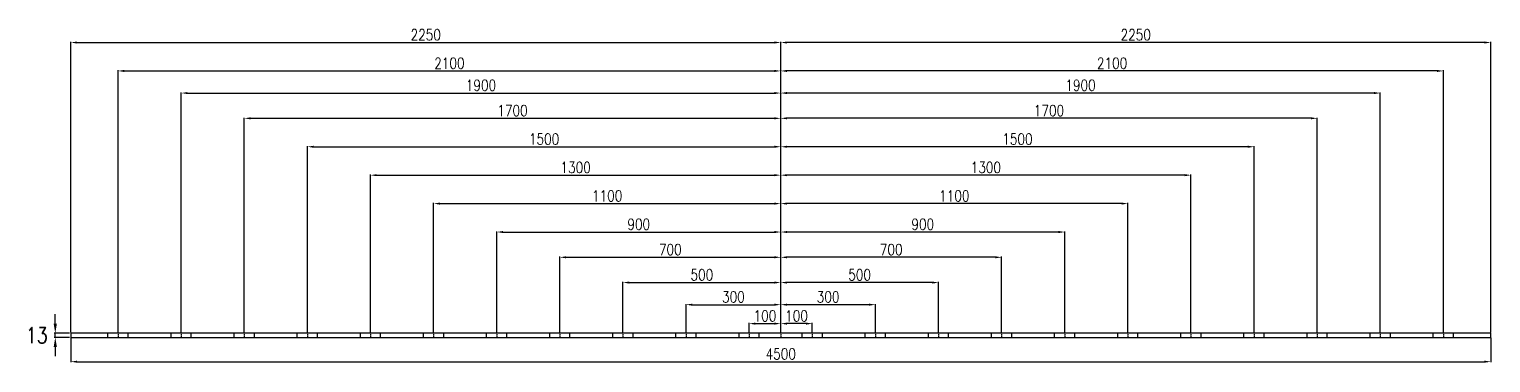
# Model space of a CAD drawing. Header units: millimetres. Extents: x 1541 to 289025, y -12015 to 47026.
# Drawn here: x 87933 to 92565, y 4426 to 5482 of the extents above; entities that cross this region are included whole.
import ezdxf

# ---------------------------------------------------------------- set-up
doc = ezdxf.new("R2010")
doc.units = ezdxf.units.MM
doc.header["$LTSCALE"] = 0.1
doc.linetypes.add('DASHDOT', pattern=[25.4, 12.7, -6.35, 0, -6.35])
for name, color, linetype in [('COTAS', 8, 'Continuous'), ('EJE PERNO', 1, 'DASHDOT'), ('PERNOS', 3, 'Continuous'), ('PLATINA', 5, 'Continuous')]:
    doc.layers.add(name, color=color, linetype=linetype)
doc.styles.add('CNI_COTAS', font='romans.shx', dxfattribs={"width": 0.8})
doc.dimstyles.new('1.2', dxfattribs={"dimscale": 0, "dimtxt": 35, "dimasz": 20, "dimexe": 2, "dimexo": 2, "dimgap": 7, "dimtad": 1, "dimdec": 0, "dimzin": 4, "dimdsep": 46, "dimtxsty": 'CNI_COTAS', "dimcen": 0, "dimclrd": 256, "dimclrt": 3, "dimadec": 0, "dimazin": 0, "dimtfac": 1, "dimtdec": 0, "dimtmove": 2, "dimatfit": 0, "dimfxl": 0.05, "dimtolj": 1, "dimtzin": 0, "dimarcsym": 1})
doc.dimstyles.new('1.3', dxfattribs={"dimscale": 0, "dimtxt": 50, "dimasz": 30, "dimexe": 4, "dimexo": 4, "dimgap": 9, "dimtad": 1, "dimdec": 0, "dimzin": 4, "dimdsep": 46, "dimtxsty": 'CNI_COTAS', "dimcen": 0, "dimclrd": 256, "dimclrt": 3, "dimadec": 0, "dimazin": 0, "dimtfac": 1, "dimtdec": 0, "dimtmove": 2, "dimatfit": 0, "dimfxl": 0.05, "dimtolj": 1, "dimtzin": 0, "dimarcsym": 0})

# ---------------------------------------------------------------- blocks, each defined once
blk = doc.blocks.new('*D2539')
at = {"layer": 'COTAS', "lineweight": -2, "ltscale": 3, "transparency": 16777216}
for p, q in [((88015.8, 4549.7), (88015.8, 4579.7)), ((88015.8, 4506.7), (88015.8, 4519.7)), ((88015.8, 4476.7), (88015.8, 4446.7))]:
    blk.add_line(p, q, dxfattribs=at)
at = {"layer": 'COTAS', "color": 0, "lineweight": -2, "ltscale": 3, "transparency": 16777216}
for p, q in [((88060.8, 4519.7), (88011.8, 4519.7)), ((88060.8, 4506.7), (88011.8, 4506.7))]:
    blk.add_line(p, q, dxfattribs=at)
at = {"layer": 'COTAS', "ltscale": 3, "transparency": 16777216}
for points in [[(88010.8, 4549.7), (88020.8, 4549.7), (88015.8, 4519.7)], [(88010.8, 4476.7), (88020.8, 4476.7), (88015.8, 4506.7)]]:
    blk.add_solid(points, dxfattribs=at)
at = {"layer": 'Defpoints', "color": 0, "ltscale": 3, "transparency": 16777216}
for p in [(88015.8, 4519.7), (88064.8, 4519.7), (88064.8, 4506.7)]:
    blk.add_point(p, dxfattribs=at)
at = {"layer": 'COTAS', "color": 3, "ltscale": 3, "transparency": 16777216, "insert": (87957.3, 4513.2), "char_height": 50, "attachment_point": 5, "rotation": 0.2, "style": 'CNI_COTAS'}
blk.add_mtext('\\A1;13', dxfattribs=at)
blk = doc.blocks.new('*D2540')
at = {"layer": 'COTAS', "color": 0, "lineweight": -2, "transparency": 16777216}
for p, q in [((88064.8, 4504.7), (88064.8, 4427.7)), ((92564.8, 4504.7), (92564.8, 4427.7))]:
    blk.add_line(p, q, dxfattribs=at)
at = {"layer": 'COTAS', "lineweight": -2, "transparency": 16777216}
blk.add_line((88084.8, 4429.7), (92544.8, 4429.7), dxfattribs=at)
at = {"layer": 'COTAS', "transparency": 16777216}
for points in [[(88084.8, 4433), (88084.8, 4426.4), (88064.8, 4429.7)], [(92544.8, 4433), (92544.8, 4426.4), (92564.8, 4429.7)]]:
    blk.add_solid(points, dxfattribs=at)
at = {"layer": 'Defpoints', "color": 0, "transparency": 16777216}
for p in [(88064.8, 4506.7), (92564.8, 4506.7), (92564.8, 4429.7)]:
    blk.add_point(p, dxfattribs=at)
at = {"layer": 'COTAS', "color": 3, "transparency": 16777216, "insert": (90314.8, 4454.2), "char_height": 35, "attachment_point": 5, "style": 'CNI_COTAS'}
blk.add_mtext('\\A1;4500', dxfattribs=at)
blk = doc.blocks.new('*D2541')
at = {"layer": 'COTAS', "color": 0, "lineweight": -2, "transparency": 16777216}
for p, q in [((90314.8, 4521.7), (90314.8, 4552.2)), ((90414.8, 4521.7), (90414.8, 4552.2))]:
    blk.add_line(p, q, dxfattribs=at)
at = {"layer": 'COTAS', "lineweight": -2, "transparency": 16777216}
blk.add_line((90394.8, 4550.2), (90334.8, 4550.2), dxfattribs=at)
at = {"layer": 'COTAS', "transparency": 16777216}
for points in [[(90334.8, 4553.5), (90334.8, 4546.9), (90314.8, 4550.2)], [(90394.8, 4553.5), (90394.8, 4546.9), (90414.8, 4550.2)]]:
    blk.add_solid(points, dxfattribs=at)
at = {"layer": 'Defpoints', "color": 0, "transparency": 16777216}
for p in [(90314.8, 4550.2), (90314.8, 4519.7), (90414.8, 4519.7)]:
    blk.add_point(p, dxfattribs=at)
at = {"layer": 'COTAS', "color": 3, "transparency": 16777216, "insert": (90364.8, 4574.7), "char_height": 35, "attachment_point": 5, "style": 'CNI_COTAS'}
blk.add_mtext('\\A1;100', dxfattribs=at)
blk = doc.blocks.new('*D2542')
at = {"layer": 'COTAS', "color": 0, "lineweight": -2, "transparency": 16777216}
for p, q in [((90314.8, 4521.7), (90314.8, 4612.2)), ((90614.8, 4521.7), (90614.8, 4612.2))]:
    blk.add_line(p, q, dxfattribs=at)
at = {"layer": 'COTAS', "lineweight": -2, "transparency": 16777216}
blk.add_line((90594.8, 4610.2), (90334.8, 4610.2), dxfattribs=at)
at = {"layer": 'COTAS', "transparency": 16777216}
for points in [[(90334.8, 4613.5), (90334.8, 4606.9), (90314.8, 4610.2)], [(90594.8, 4613.5), (90594.8, 4606.9), (90614.8, 4610.2)]]:
    blk.add_solid(points, dxfattribs=at)
at = {"layer": 'Defpoints', "color": 0, "transparency": 16777216}
for p in [(90314.8, 4610.2), (90314.8, 4519.7), (90614.8, 4519.7)]:
    blk.add_point(p, dxfattribs=at)
at = {"layer": 'COTAS', "color": 3, "transparency": 16777216, "insert": (90464.8, 4634.7), "char_height": 35, "attachment_point": 5, "style": 'CNI_COTAS'}
blk.add_mtext('\\A1;300', dxfattribs=at)
blk = doc.blocks.new('*D2543')
at = {"layer": 'COTAS', "color": 0, "lineweight": -2, "transparency": 16777216}
for p, q in [((90314.8, 4521.7), (90314.8, 4682.2)), ((90814.8, 4521.7), (90814.8, 4682.2))]:
    blk.add_line(p, q, dxfattribs=at)
at = {"layer": 'COTAS', "lineweight": -2, "transparency": 16777216}
blk.add_line((90794.8, 4680.2), (90334.8, 4680.2), dxfattribs=at)
at = {"layer": 'COTAS', "transparency": 16777216}
for points in [[(90334.8, 4683.5), (90334.8, 4676.9), (90314.8, 4680.2)], [(90794.8, 4683.5), (90794.8, 4676.9), (90814.8, 4680.2)]]:
    blk.add_solid(points, dxfattribs=at)
at = {"layer": 'Defpoints', "color": 0, "transparency": 16777216}
for p in [(90314.8, 4680.2), (90314.8, 4519.7), (90814.8, 4519.7)]:
    blk.add_point(p, dxfattribs=at)
at = {"layer": 'COTAS', "color": 3, "transparency": 16777216, "insert": (90564.8, 4704.7), "char_height": 35, "attachment_point": 5, "style": 'CNI_COTAS'}
blk.add_mtext('\\A1;500', dxfattribs=at)
blk = doc.blocks.new('*D2544')
at = {"layer": 'COTAS', "color": 0, "lineweight": -2, "transparency": 16777216}
for p, q in [((90314.8, 4521.7), (90314.8, 4762.2)), ((91014.8, 4521.7), (91014.8, 4762.2))]:
    blk.add_line(p, q, dxfattribs=at)
at = {"layer": 'COTAS', "lineweight": -2, "transparency": 16777216}
blk.add_line((90994.8, 4760.2), (90334.8, 4760.2), dxfattribs=at)
at = {"layer": 'COTAS', "transparency": 16777216}
for points in [[(90334.8, 4763.5), (90334.8, 4756.9), (90314.8, 4760.2)], [(90994.8, 4763.5), (90994.8, 4756.9), (91014.8, 4760.2)]]:
    blk.add_solid(points, dxfattribs=at)
at = {"layer": 'Defpoints', "color": 0, "transparency": 16777216}
for p in [(90314.8, 4760.2), (90314.8, 4519.7), (91014.8, 4519.7)]:
    blk.add_point(p, dxfattribs=at)
at = {"layer": 'COTAS', "color": 3, "transparency": 16777216, "insert": (90664.8, 4784.7), "char_height": 35, "attachment_point": 5, "style": 'CNI_COTAS'}
blk.add_mtext('\\A1;700', dxfattribs=at)
blk = doc.blocks.new('*D2545')
at = {"layer": 'COTAS', "color": 0, "lineweight": -2, "transparency": 16777216}
for p, q in [((90314.8, 4521.7), (90314.8, 4842.2)), ((91214.8, 4521.7), (91214.8, 4842.2))]:
    blk.add_line(p, q, dxfattribs=at)
at = {"layer": 'COTAS', "lineweight": -2, "transparency": 16777216}
blk.add_line((91194.8, 4840.2), (90334.8, 4840.2), dxfattribs=at)
at = {"layer": 'COTAS', "transparency": 16777216}
for points in [[(90334.8, 4843.5), (90334.8, 4836.9), (90314.8, 4840.2)], [(91194.8, 4843.5), (91194.8, 4836.9), (91214.8, 4840.2)]]:
    blk.add_solid(points, dxfattribs=at)
at = {"layer": 'Defpoints', "color": 0, "transparency": 16777216}
for p in [(90314.8, 4840.2), (90314.8, 4519.7), (91214.8, 4519.7)]:
    blk.add_point(p, dxfattribs=at)
at = {"layer": 'COTAS', "color": 3, "transparency": 16777216, "insert": (90764.8, 4864.7), "char_height": 35, "attachment_point": 5, "style": 'CNI_COTAS'}
blk.add_mtext('\\A1;900', dxfattribs=at)
blk = doc.blocks.new('*D2546')
at = {"layer": 'COTAS', "color": 0, "lineweight": -2, "transparency": 16777216}
for p, q in [((90314.8, 4521.7), (90314.8, 4932.2)), ((91414.8, 4521.7), (91414.8, 4932.2))]:
    blk.add_line(p, q, dxfattribs=at)
at = {"layer": 'COTAS', "lineweight": -2, "transparency": 16777216}
blk.add_line((91394.8, 4930.2), (90334.8, 4930.2), dxfattribs=at)
at = {"layer": 'COTAS', "transparency": 16777216}
for points in [[(90334.8, 4933.5), (90334.8, 4926.9), (90314.8, 4930.2)], [(91394.8, 4933.5), (91394.8, 4926.9), (91414.8, 4930.2)]]:
    blk.add_solid(points, dxfattribs=at)
at = {"layer": 'Defpoints', "color": 0, "transparency": 16777216}
for p in [(90314.8, 4930.2), (90314.8, 4519.7), (91414.8, 4519.7)]:
    blk.add_point(p, dxfattribs=at)
at = {"layer": 'COTAS', "color": 3, "transparency": 16777216, "insert": (90864.8, 4954.7), "char_height": 35, "attachment_point": 5, "style": 'CNI_COTAS'}
blk.add_mtext('\\A1;1100', dxfattribs=at)
blk = doc.blocks.new('*D2547')
at = {"layer": 'COTAS', "color": 0, "lineweight": -2, "transparency": 16777216}
for p, q in [((90314.8, 4521.7), (90314.8, 5022.2)), ((91614.8, 4521.7), (91614.8, 5022.2))]:
    blk.add_line(p, q, dxfattribs=at)
at = {"layer": 'COTAS', "lineweight": -2, "transparency": 16777216}
blk.add_line((91594.8, 5020.2), (90334.8, 5020.2), dxfattribs=at)
at = {"layer": 'COTAS', "transparency": 16777216}
for points in [[(90334.8, 5023.5), (90334.8, 5016.9), (90314.8, 5020.2)], [(91594.8, 5023.5), (91594.8, 5016.9), (91614.8, 5020.2)]]:
    blk.add_solid(points, dxfattribs=at)
at = {"layer": 'Defpoints', "color": 0, "transparency": 16777216}
for p in [(90314.8, 5020.2), (90314.8, 4519.7), (91614.8, 4519.7)]:
    blk.add_point(p, dxfattribs=at)
at = {"layer": 'COTAS', "color": 3, "transparency": 16777216, "insert": (90964.8, 5044.7), "char_height": 35, "attachment_point": 5, "style": 'CNI_COTAS'}
blk.add_mtext('\\A1;1300', dxfattribs=at)
blk = doc.blocks.new('*D2548')
at = {"layer": 'COTAS', "color": 0, "lineweight": -2, "transparency": 16777216}
for p, q in [((90314.8, 4521.7), (90314.8, 5112.2)), ((91814.8, 4521.7), (91814.8, 5112.2))]:
    blk.add_line(p, q, dxfattribs=at)
at = {"layer": 'COTAS', "lineweight": -2, "transparency": 16777216}
blk.add_line((91794.8, 5110.2), (90334.8, 5110.2), dxfattribs=at)
at = {"layer": 'COTAS', "transparency": 16777216}
for points in [[(90334.8, 5113.5), (90334.8, 5106.9), (90314.8, 5110.2)], [(91794.8, 5113.5), (91794.8, 5106.9), (91814.8, 5110.2)]]:
    blk.add_solid(points, dxfattribs=at)
at = {"layer": 'Defpoints', "color": 0, "transparency": 16777216}
for p in [(90314.8, 5110.2), (90314.8, 4519.7), (91814.8, 4519.7)]:
    blk.add_point(p, dxfattribs=at)
at = {"layer": 'COTAS', "color": 3, "transparency": 16777216, "insert": (91064.8, 5134.7), "char_height": 35, "attachment_point": 5, "style": 'CNI_COTAS'}
blk.add_mtext('\\A1;1500', dxfattribs=at)
blk = doc.blocks.new('*D2549')
at = {"layer": 'COTAS', "color": 0, "lineweight": -2, "transparency": 16777216}
for p, q in [((90314.8, 4521.7), (90314.8, 5202.2)), ((92014.8, 4521.7), (92014.8, 5202.2))]:
    blk.add_line(p, q, dxfattribs=at)
at = {"layer": 'COTAS', "lineweight": -2, "transparency": 16777216}
blk.add_line((91994.8, 5200.2), (90334.8, 5200.2), dxfattribs=at)
at = {"layer": 'COTAS', "transparency": 16777216}
for points in [[(90334.8, 5203.5), (90334.8, 5196.9), (90314.8, 5200.2)], [(91994.8, 5203.5), (91994.8, 5196.9), (92014.8, 5200.2)]]:
    blk.add_solid(points, dxfattribs=at)
at = {"layer": 'Defpoints', "color": 0, "transparency": 16777216}
for p in [(90314.8, 5200.2), (90314.8, 4519.7), (92014.8, 4519.7)]:
    blk.add_point(p, dxfattribs=at)
at = {"layer": 'COTAS', "color": 3, "transparency": 16777216, "insert": (91164.8, 5224.7), "char_height": 35, "attachment_point": 5, "style": 'CNI_COTAS'}
blk.add_mtext('\\A1;1700', dxfattribs=at)
blk = doc.blocks.new('*D2550')
at = {"layer": 'COTAS', "color": 0, "lineweight": -2, "transparency": 16777216}
for p, q in [((90314.8, 4521.7), (90314.8, 5282.2)), ((92214.8, 4521.7), (92214.8, 5282.2))]:
    blk.add_line(p, q, dxfattribs=at)
at = {"layer": 'COTAS', "lineweight": -2, "transparency": 16777216}
blk.add_line((92194.8, 5280.2), (90334.8, 5280.2), dxfattribs=at)
at = {"layer": 'COTAS', "transparency": 16777216}
for points in [[(90334.8, 5283.5), (90334.8, 5276.9), (90314.8, 5280.2)], [(92194.8, 5283.5), (92194.8, 5276.9), (92214.8, 5280.2)]]:
    blk.add_solid(points, dxfattribs=at)
at = {"layer": 'Defpoints', "color": 0, "transparency": 16777216}
for p in [(90314.8, 5280.2), (90314.8, 4519.7), (92214.8, 4519.7)]:
    blk.add_point(p, dxfattribs=at)
at = {"layer": 'COTAS', "color": 3, "transparency": 16777216, "insert": (91264.8, 5304.7), "char_height": 35, "attachment_point": 5, "style": 'CNI_COTAS'}
blk.add_mtext('\\A1;1900', dxfattribs=at)
blk = doc.blocks.new('*D2551')
at = {"layer": 'COTAS', "color": 0, "lineweight": -2, "transparency": 16777216}
for p, q in [((90314.8, 4521.7), (90314.8, 5352.2)), ((92414.8, 4521.7), (92414.8, 5352.2))]:
    blk.add_line(p, q, dxfattribs=at)
at = {"layer": 'COTAS', "lineweight": -2, "transparency": 16777216}
blk.add_line((92394.8, 5350.2), (90334.8, 5350.2), dxfattribs=at)
at = {"layer": 'COTAS', "transparency": 16777216}
for points in [[(90334.8, 5353.5), (90334.8, 5346.9), (90314.8, 5350.2)], [(92394.8, 5353.5), (92394.8, 5346.9), (92414.8, 5350.2)]]:
    blk.add_solid(points, dxfattribs=at)
at = {"layer": 'Defpoints', "color": 0, "transparency": 16777216}
for p in [(90314.8, 5350.2), (90314.8, 4519.7), (92414.8, 4519.7)]:
    blk.add_point(p, dxfattribs=at)
at = {"layer": 'COTAS', "color": 3, "transparency": 16777216, "insert": (91364.8, 5374.7), "char_height": 35, "attachment_point": 5, "style": 'CNI_COTAS'}
blk.add_mtext('\\A1;2100', dxfattribs=at)
blk = doc.blocks.new('*D2552')
at = {"layer": 'COTAS', "color": 0, "lineweight": -2, "transparency": 16777216}
for p, q in [((90314.8, 4521.7), (90314.8, 5442.2)), ((92564.8, 4521.7), (92564.8, 5442.2))]:
    blk.add_line(p, q, dxfattribs=at)
at = {"layer": 'COTAS', "lineweight": -2, "transparency": 16777216}
blk.add_line((92544.8, 5440.2), (90334.8, 5440.2), dxfattribs=at)
at = {"layer": 'COTAS', "transparency": 16777216}
for points in [[(90334.8, 5443.5), (90334.8, 5436.9), (90314.8, 5440.2)], [(92544.8, 5443.5), (92544.8, 5436.9), (92564.8, 5440.2)]]:
    blk.add_solid(points, dxfattribs=at)
at = {"layer": 'Defpoints', "color": 0, "transparency": 16777216}
for p in [(90314.8, 5440.2), (90314.8, 4519.7), (92564.8, 4519.7)]:
    blk.add_point(p, dxfattribs=at)
at = {"layer": 'COTAS', "color": 3, "transparency": 16777216, "insert": (91439.8, 5464.7), "char_height": 35, "attachment_point": 5, "style": 'CNI_COTAS'}
blk.add_mtext('\\A1;2250', dxfattribs=at)
blk = doc.blocks.new('*D2086')
at = {"layer": 'COTAS', "color": 0, "lineweight": -2, "transparency": 16777216}
for p, q in [((90214.8, 4521.7), (90214.8, 4552.2)), ((90314.8, 4521.7), (90314.8, 4552.2))]:
    blk.add_line(p, q, dxfattribs=at)
at = {"layer": 'COTAS', "lineweight": -2, "transparency": 16777216}
blk.add_line((90234.8, 4550.2), (90294.8, 4550.2), dxfattribs=at)
at = {"layer": 'COTAS', "transparency": 16777216}
for points in [[(90234.8, 4553.5), (90234.8, 4546.9), (90214.8, 4550.2)], [(90294.8, 4553.5), (90294.8, 4546.9), (90314.8, 4550.2)]]:
    blk.add_solid(points, dxfattribs=at)
at = {"layer": 'Defpoints', "color": 0, "transparency": 16777216}
for p in [(90314.8, 4550.2), (90214.8, 4519.7), (90314.8, 4519.7)]:
    blk.add_point(p, dxfattribs=at)
at = {"layer": 'COTAS', "color": 3, "transparency": 16777216, "insert": (90264.8, 4574.7), "char_height": 35, "attachment_point": 5, "style": 'CNI_COTAS'}
blk.add_mtext('\\A1;100', dxfattribs=at)
blk = doc.blocks.new('*D2087')
at = {"layer": 'COTAS', "color": 0, "lineweight": -2, "transparency": 16777216}
for p, q in [((90014.8, 4521.7), (90014.8, 4612.2)), ((90314.8, 4521.7), (90314.8, 4612.2))]:
    blk.add_line(p, q, dxfattribs=at)
at = {"layer": 'COTAS', "lineweight": -2, "transparency": 16777216}
blk.add_line((90034.8, 4610.2), (90294.8, 4610.2), dxfattribs=at)
at = {"layer": 'COTAS', "transparency": 16777216}
for points in [[(90034.8, 4613.5), (90034.8, 4606.9), (90014.8, 4610.2)], [(90294.8, 4613.5), (90294.8, 4606.9), (90314.8, 4610.2)]]:
    blk.add_solid(points, dxfattribs=at)
at = {"layer": 'Defpoints', "color": 0, "transparency": 16777216}
for p in [(90314.8, 4610.2), (90014.8, 4519.7), (90314.8, 4519.7)]:
    blk.add_point(p, dxfattribs=at)
at = {"layer": 'COTAS', "color": 3, "transparency": 16777216, "insert": (90164.8, 4634.7), "char_height": 35, "attachment_point": 5, "style": 'CNI_COTAS'}
blk.add_mtext('\\A1;300', dxfattribs=at)
blk = doc.blocks.new('*D2088')
at = {"layer": 'COTAS', "color": 0, "lineweight": -2, "transparency": 16777216}
for p, q in [((89814.8, 4521.7), (89814.8, 4682.2)), ((90314.8, 4521.7), (90314.8, 4682.2))]:
    blk.add_line(p, q, dxfattribs=at)
at = {"layer": 'COTAS', "lineweight": -2, "transparency": 16777216}
blk.add_line((89834.8, 4680.2), (90294.8, 4680.2), dxfattribs=at)
at = {"layer": 'COTAS', "transparency": 16777216}
for points in [[(89834.8, 4683.5), (89834.8, 4676.9), (89814.8, 4680.2)], [(90294.8, 4683.5), (90294.8, 4676.9), (90314.8, 4680.2)]]:
    blk.add_solid(points, dxfattribs=at)
at = {"layer": 'Defpoints', "color": 0, "transparency": 16777216}
for p in [(90314.8, 4680.2), (89814.8, 4519.7), (90314.8, 4519.7)]:
    blk.add_point(p, dxfattribs=at)
at = {"layer": 'COTAS', "color": 3, "transparency": 16777216, "insert": (90064.8, 4704.7), "char_height": 35, "attachment_point": 5, "style": 'CNI_COTAS'}
blk.add_mtext('\\A1;500', dxfattribs=at)
blk = doc.blocks.new('*D2089')
at = {"layer": 'COTAS', "color": 0, "lineweight": -2, "transparency": 16777216}
for p, q in [((89614.8, 4521.7), (89614.8, 4762.2)), ((90314.8, 4521.7), (90314.8, 4762.2))]:
    blk.add_line(p, q, dxfattribs=at)
at = {"layer": 'COTAS', "lineweight": -2, "transparency": 16777216}
blk.add_line((89634.8, 4760.2), (90294.8, 4760.2), dxfattribs=at)
at = {"layer": 'COTAS', "transparency": 16777216}
for points in [[(89634.8, 4763.5), (89634.8, 4756.9), (89614.8, 4760.2)], [(90294.8, 4763.5), (90294.8, 4756.9), (90314.8, 4760.2)]]:
    blk.add_solid(points, dxfattribs=at)
at = {"layer": 'Defpoints', "color": 0, "transparency": 16777216}
for p in [(90314.8, 4760.2), (89614.8, 4519.7), (90314.8, 4519.7)]:
    blk.add_point(p, dxfattribs=at)
at = {"layer": 'COTAS', "color": 3, "transparency": 16777216, "insert": (89964.8, 4784.7), "char_height": 35, "attachment_point": 5, "style": 'CNI_COTAS'}
blk.add_mtext('\\A1;700', dxfattribs=at)
blk = doc.blocks.new('*D2090')
at = {"layer": 'COTAS', "color": 0, "lineweight": -2, "transparency": 16777216}
for p, q in [((89414.8, 4521.7), (89414.8, 4842.2)), ((90314.8, 4521.7), (90314.8, 4842.2))]:
    blk.add_line(p, q, dxfattribs=at)
at = {"layer": 'COTAS', "lineweight": -2, "transparency": 16777216}
blk.add_line((89434.8, 4840.2), (90294.8, 4840.2), dxfattribs=at)
at = {"layer": 'COTAS', "transparency": 16777216}
for points in [[(89434.8, 4843.5), (89434.8, 4836.9), (89414.8, 4840.2)], [(90294.8, 4843.5), (90294.8, 4836.9), (90314.8, 4840.2)]]:
    blk.add_solid(points, dxfattribs=at)
at = {"layer": 'Defpoints', "color": 0, "transparency": 16777216}
for p in [(90314.8, 4840.2), (89414.8, 4519.7), (90314.8, 4519.7)]:
    blk.add_point(p, dxfattribs=at)
at = {"layer": 'COTAS', "color": 3, "transparency": 16777216, "insert": (89864.8, 4864.7), "char_height": 35, "attachment_point": 5, "style": 'CNI_COTAS'}
blk.add_mtext('\\A1;900', dxfattribs=at)
blk = doc.blocks.new('*D2091')
at = {"layer": 'COTAS', "color": 0, "lineweight": -2, "transparency": 16777216}
for p, q in [((89214.8, 4521.7), (89214.8, 4932.2)), ((90314.8, 4521.7), (90314.8, 4932.2))]:
    blk.add_line(p, q, dxfattribs=at)
at = {"layer": 'COTAS', "lineweight": -2, "transparency": 16777216}
blk.add_line((89234.8, 4930.2), (90294.8, 4930.2), dxfattribs=at)
at = {"layer": 'COTAS', "transparency": 16777216}
for points in [[(89234.8, 4933.5), (89234.8, 4926.9), (89214.8, 4930.2)], [(90294.8, 4933.5), (90294.8, 4926.9), (90314.8, 4930.2)]]:
    blk.add_solid(points, dxfattribs=at)
at = {"layer": 'Defpoints', "color": 0, "transparency": 16777216}
for p in [(90314.8, 4930.2), (89214.8, 4519.7), (90314.8, 4519.7)]:
    blk.add_point(p, dxfattribs=at)
at = {"layer": 'COTAS', "color": 3, "transparency": 16777216, "insert": (89764.8, 4954.7), "char_height": 35, "attachment_point": 5, "style": 'CNI_COTAS'}
blk.add_mtext('\\A1;1100', dxfattribs=at)
blk = doc.blocks.new('*D2092')
at = {"layer": 'COTAS', "color": 0, "lineweight": -2, "transparency": 16777216}
for p, q in [((89014.8, 4521.7), (89014.8, 5022.2)), ((90314.8, 4521.7), (90314.8, 5022.2))]:
    blk.add_line(p, q, dxfattribs=at)
at = {"layer": 'COTAS', "lineweight": -2, "transparency": 16777216}
blk.add_line((89034.8, 5020.2), (90294.8, 5020.2), dxfattribs=at)
at = {"layer": 'COTAS', "transparency": 16777216}
for points in [[(89034.8, 5023.5), (89034.8, 5016.9), (89014.8, 5020.2)], [(90294.8, 5023.5), (90294.8, 5016.9), (90314.8, 5020.2)]]:
    blk.add_solid(points, dxfattribs=at)
at = {"layer": 'Defpoints', "color": 0, "transparency": 16777216}
for p in [(90314.8, 5020.2), (89014.8, 4519.7), (90314.8, 4519.7)]:
    blk.add_point(p, dxfattribs=at)
at = {"layer": 'COTAS', "color": 3, "transparency": 16777216, "insert": (89664.8, 5044.7), "char_height": 35, "attachment_point": 5, "style": 'CNI_COTAS'}
blk.add_mtext('\\A1;1300', dxfattribs=at)
blk = doc.blocks.new('*D2093')
at = {"layer": 'COTAS', "color": 0, "lineweight": -2, "transparency": 16777216}
for p, q in [((88814.8, 4521.7), (88814.8, 5112.2)), ((90314.8, 4521.7), (90314.8, 5112.2))]:
    blk.add_line(p, q, dxfattribs=at)
at = {"layer": 'COTAS', "lineweight": -2, "transparency": 16777216}
blk.add_line((88834.8, 5110.2), (90294.8, 5110.2), dxfattribs=at)
at = {"layer": 'COTAS', "transparency": 16777216}
for points in [[(88834.8, 5113.5), (88834.8, 5106.9), (88814.8, 5110.2)], [(90294.8, 5113.5), (90294.8, 5106.9), (90314.8, 5110.2)]]:
    blk.add_solid(points, dxfattribs=at)
at = {"layer": 'Defpoints', "color": 0, "transparency": 16777216}
for p in [(90314.8, 5110.2), (88814.8, 4519.7), (90314.8, 4519.7)]:
    blk.add_point(p, dxfattribs=at)
at = {"layer": 'COTAS', "color": 3, "transparency": 16777216, "insert": (89564.8, 5134.7), "char_height": 35, "attachment_point": 5, "style": 'CNI_COTAS'}
blk.add_mtext('\\A1;1500', dxfattribs=at)
blk = doc.blocks.new('*D2094')
at = {"layer": 'COTAS', "color": 0, "lineweight": -2, "transparency": 16777216}
for p, q in [((88614.8, 4521.7), (88614.8, 5202.2)), ((90314.8, 4521.7), (90314.8, 5202.2))]:
    blk.add_line(p, q, dxfattribs=at)
at = {"layer": 'COTAS', "lineweight": -2, "transparency": 16777216}
blk.add_line((88634.8, 5200.2), (90294.8, 5200.2), dxfattribs=at)
at = {"layer": 'COTAS', "transparency": 16777216}
for points in [[(88634.8, 5203.5), (88634.8, 5196.9), (88614.8, 5200.2)], [(90294.8, 5203.5), (90294.8, 5196.9), (90314.8, 5200.2)]]:
    blk.add_solid(points, dxfattribs=at)
at = {"layer": 'Defpoints', "color": 0, "transparency": 16777216}
for p in [(90314.8, 5200.2), (88614.8, 4519.7), (90314.8, 4519.7)]:
    blk.add_point(p, dxfattribs=at)
at = {"layer": 'COTAS', "color": 3, "transparency": 16777216, "insert": (89464.8, 5224.7), "char_height": 35, "attachment_point": 5, "style": 'CNI_COTAS'}
blk.add_mtext('\\A1;1700', dxfattribs=at)
blk = doc.blocks.new('*D2095')
at = {"layer": 'COTAS', "color": 0, "lineweight": -2, "transparency": 16777216}
for p, q in [((88414.8, 4521.7), (88414.8, 5282.2)), ((90314.8, 4521.7), (90314.8, 5282.2))]:
    blk.add_line(p, q, dxfattribs=at)
at = {"layer": 'COTAS', "lineweight": -2, "transparency": 16777216}
blk.add_line((88434.8, 5280.2), (90294.8, 5280.2), dxfattribs=at)
at = {"layer": 'COTAS', "transparency": 16777216}
for points in [[(88434.8, 5283.5), (88434.8, 5276.9), (88414.8, 5280.2)], [(90294.8, 5283.5), (90294.8, 5276.9), (90314.8, 5280.2)]]:
    blk.add_solid(points, dxfattribs=at)
at = {"layer": 'Defpoints', "color": 0, "transparency": 16777216}
for p in [(90314.8, 5280.2), (88414.8, 4519.7), (90314.8, 4519.7)]:
    blk.add_point(p, dxfattribs=at)
at = {"layer": 'COTAS', "color": 3, "transparency": 16777216, "insert": (89364.8, 5304.7), "char_height": 35, "attachment_point": 5, "style": 'CNI_COTAS'}
blk.add_mtext('\\A1;1900', dxfattribs=at)
blk = doc.blocks.new('*D2096')
at = {"layer": 'COTAS', "color": 0, "lineweight": -2, "transparency": 16777216}
for p, q in [((88214.8, 4521.7), (88214.8, 5352.2)), ((90314.8, 4521.7), (90314.8, 5352.2))]:
    blk.add_line(p, q, dxfattribs=at)
at = {"layer": 'COTAS', "lineweight": -2, "transparency": 16777216}
blk.add_line((88234.8, 5350.2), (90294.8, 5350.2), dxfattribs=at)
at = {"layer": 'COTAS', "transparency": 16777216}
for points in [[(88234.8, 5353.5), (88234.8, 5346.9), (88214.8, 5350.2)], [(90294.8, 5353.5), (90294.8, 5346.9), (90314.8, 5350.2)]]:
    blk.add_solid(points, dxfattribs=at)
at = {"layer": 'Defpoints', "color": 0, "transparency": 16777216}
for p in [(90314.8, 5350.2), (88214.8, 4519.7), (90314.8, 4519.7)]:
    blk.add_point(p, dxfattribs=at)
at = {"layer": 'COTAS', "color": 3, "transparency": 16777216, "insert": (89264.8, 5374.7), "char_height": 35, "attachment_point": 5, "style": 'CNI_COTAS'}
blk.add_mtext('\\A1;2100', dxfattribs=at)
blk = doc.blocks.new('*D2097')
at = {"layer": 'COTAS', "color": 0, "lineweight": -2, "transparency": 16777216}
for p, q in [((88064.8, 4521.7), (88064.8, 5442.2)), ((90314.8, 4521.7), (90314.8, 5442.2))]:
    blk.add_line(p, q, dxfattribs=at)
at = {"layer": 'COTAS', "lineweight": -2, "transparency": 16777216}
blk.add_line((88084.8, 5440.2), (90294.8, 5440.2), dxfattribs=at)
at = {"layer": 'COTAS', "transparency": 16777216}
for points in [[(88084.8, 5443.5), (88084.8, 5436.9), (88064.8, 5440.2)], [(90294.8, 5443.5), (90294.8, 5436.9), (90314.8, 5440.2)]]:
    blk.add_solid(points, dxfattribs=at)
at = {"layer": 'Defpoints', "color": 0, "transparency": 16777216}
for p in [(90314.8, 5440.2), (88064.8, 4519.7), (90314.8, 4519.7)]:
    blk.add_point(p, dxfattribs=at)
at = {"layer": 'COTAS', "color": 3, "transparency": 16777216, "insert": (89189.8, 5464.7), "char_height": 35, "attachment_point": 5, "style": 'CNI_COTAS'}
blk.add_mtext('\\A1;2250', dxfattribs=at)
blk = doc.blocks.new('A$Cc6e462f4')
at = {"layer": 'EJE PERNO'}
for p, q in [((88214.8, 4519.7), (88214.8, 4506.7)), ((88414.8, 4519.7), (88414.8, 4506.7)), ((88614.8, 4519.7), (88614.8, 4506.7)), ((88814.8, 4519.7), (88814.8, 4506.7)), ((89014.8, 4519.7), (89014.8, 4506.7)), ((89214.8, 4519.7), (89214.8, 4506.7)), ((89414.8, 4519.7), (89414.8, 4506.7)), ((89614.8, 4519.7), (89614.8, 4506.7)), ((89814.8, 4519.7), (89814.8, 4506.7)), ((90014.8, 4519.7), (90014.8, 4506.7)), ((90214.8, 4519.7), (90214.8, 4506.7)), ((90414.8, 4519.7), (90414.8, 4506.7)), ((90614.8, 4519.7), (90614.8, 4506.7)), ((90814.8, 4519.7), (90814.8, 4506.7)), ((91014.8, 4519.7), (91014.8, 4506.7)), ((91214.8, 4519.7), (91214.8, 4506.7)), ((91414.8, 4519.7), (91414.8, 4506.7)), ((91614.8, 4519.7), (91614.8, 4506.7)), ((91814.8, 4519.7), (91814.8, 4506.7)), ((92014.8, 4519.7), (92014.8, 4506.7)), ((92214.8, 4519.7), (92214.8, 4506.7)), ((92414.8, 4519.7), (92414.8, 4506.7))]:
    blk.add_line(p, q, dxfattribs=at)
at = {"layer": 'EJE PERNO', "color": 4}
blk.add_line((90314.8, 4519.7), (90314.8, 4506.7), dxfattribs=at)
at = {"layer": 'PERNOS', "ltscale": 3}
for p, q in [((88182.8, 4506.7), (88182.8, 4519.7)), ((88246.8, 4506.7), (88246.8, 4519.7)), ((88382.8, 4506.7), (88382.8, 4519.7)), ((88446.8, 4506.7), (88446.8, 4519.7)), ((88582.8, 4506.7), (88582.8, 4519.7)), ((88646.8, 4506.7), (88646.8, 4519.7)), ((88782.8, 4506.7), (88782.8, 4519.7)), ((88846.8, 4506.7), (88846.8, 4519.7)), ((88982.8, 4506.7), (88982.8, 4519.7)), ((89046.8, 4506.7), (89046.8, 4519.7)), ((89182.8, 4506.7), (89182.8, 4519.7)), ((89246.8, 4506.7), (89246.8, 4519.7)), ((89382.8, 4506.7), (89382.8, 4519.7)), ((89446.8, 4506.7), (89446.8, 4519.7)), ((89582.8, 4506.7), (89582.8, 4519.7)), ((89646.8, 4506.7), (89646.8, 4519.7)), ((89782.8, 4506.7), (89782.8, 4519.7)), ((89846.8, 4506.7), (89846.8, 4519.7)), ((89982.8, 4506.7), (89982.8, 4519.7)), ((90046.8, 4506.7), (90046.8, 4519.7)), ((90182.8, 4506.7), (90182.8, 4519.7)), ((90246.8, 4506.7), (90246.8, 4519.7)), ((90382.8, 4506.7), (90382.8, 4519.7)), ((90446.8, 4506.7), (90446.8, 4519.7)), ((90582.8, 4506.7), (90582.8, 4519.7)), ((90646.8, 4506.7), (90646.8, 4519.7)), ((90782.8, 4506.7), (90782.8, 4519.7)), ((90846.8, 4506.7), (90846.8, 4519.7)), ((90982.8, 4506.7), (90982.8, 4519.7)), ((91046.8, 4506.7), (91046.8, 4519.7)), ((91182.8, 4506.7), (91182.8, 4519.7)), ((91246.8, 4506.7), (91246.8, 4519.7)), ((91382.8, 4506.7), (91382.8, 4519.7)), ((91446.8, 4506.7), (91446.8, 4519.7)), ((91582.8, 4506.7), (91582.8, 4519.7)), ((91646.8, 4506.7), (91646.8, 4519.7)), ((91782.8, 4506.7), (91782.8, 4519.7)), ((91846.8, 4506.7), (91846.8, 4519.7)), ((91982.8, 4506.7), (91982.8, 4519.7)), ((92046.8, 4506.7), (92046.8, 4519.7)), ((92182.8, 4506.7), (92182.8, 4519.7)), ((92246.8, 4506.7), (92246.8, 4519.7)), ((92382.8, 4506.7), (92382.8, 4519.7)), ((92446.8, 4506.7), (92446.8, 4519.7))]:
    blk.add_line(p, q, dxfattribs=at)
at = {"layer": 'PLATINA', "linetype": 'Continuous'}
blk.add_lwpolyline([(88064.8, 4506.7), (92564.8, 4506.7), (92564.8, 4519.7), (88064.8, 4519.7)], close=True, dxfattribs=at)
at = {"layer": 'COTAS'}
for base, p1, picture, middle in [((90314.8, 5440.2), (88064.8, 4519.7), '*D2097', (89189.8, 5464.7)), ((90314.8, 5350.2), (88214.8, 4519.7), '*D2096', (89264.8, 5374.7)), ((90314.8, 5280.2), (88414.8, 4519.7), '*D2095', (89364.8, 5304.7)), ((90314.8, 5200.2), (88614.8, 4519.7), '*D2094', (89464.8, 5224.7)), ((90314.8, 5110.2), (88814.8, 4519.7), '*D2093', (89564.8, 5134.7)), ((90314.8, 5020.2), (89014.8, 4519.7), '*D2092', (89664.8, 5044.7)), ((90314.8, 4930.2), (89214.8, 4519.7), '*D2091', (89764.8, 4954.7)), ((90314.8, 4840.2), (89414.8, 4519.7), '*D2090', (89864.8, 4864.7)), ((90314.8, 4760.2), (89614.8, 4519.7), '*D2089', (89964.8, 4784.7)), ((90314.8, 4680.2), (89814.8, 4519.7), '*D2088', (90064.8, 4704.7)), ((90314.8, 4610.2), (90014.8, 4519.7), '*D2087', (90164.8, 4634.7)), ((90314.8, 4550.2), (90214.8, 4519.7), '*D2086', (90264.8, 4574.7))]:
    dim = blk.add_linear_dim(base=base, p1=p1, p2=(90314.8, 4519.7), angle=180, dimstyle='1.2', override={"dimscale": 1}, dxfattribs=at)
    dim.commit()
    dim.dimension.update_dxf_attribs({"geometry": picture, "text_midpoint": middle})
for base, p1, p2, picture, middle in [((90314.8, 5440.2), (92564.8, 4519.7), (90314.8, 4519.7), '*D2552', (91439.8, 5464.7)), ((90314.8, 5350.2), (92414.8, 4519.7), (90314.8, 4519.7), '*D2551', (91364.8, 5374.7)), ((90314.8, 5280.2), (92214.8, 4519.7), (90314.8, 4519.7), '*D2550', (91264.8, 5304.7)), ((90314.8, 5200.2), (92014.8, 4519.7), (90314.8, 4519.7), '*D2549', (91164.8, 5224.7)), ((90314.8, 5110.2), (91814.8, 4519.7), (90314.8, 4519.7), '*D2548', (91064.8, 5134.7)), ((90314.8, 5020.2), (91614.8, 4519.7), (90314.8, 4519.7), '*D2547', (90964.8, 5044.7)), ((90314.8, 4930.2), (91414.8, 4519.7), (90314.8, 4519.7), '*D2546', (90864.8, 4954.7)), ((90314.8, 4840.2), (91214.8, 4519.7), (90314.8, 4519.7), '*D2545', (90764.8, 4864.7)), ((90314.8, 4760.2), (91014.8, 4519.7), (90314.8, 4519.7), '*D2544', (90664.8, 4784.7)), ((90314.8, 4680.2), (90814.8, 4519.7), (90314.8, 4519.7), '*D2543', (90564.8, 4704.7)), ((90314.8, 4610.2), (90614.8, 4519.7), (90314.8, 4519.7), '*D2542', (90464.8, 4634.7)), ((90314.8, 4550.2), (90414.8, 4519.7), (90314.8, 4519.7), '*D2541', (90364.8, 4574.7)), ((92564.8, 4429.7), (88064.8, 4506.7), (92564.8, 4506.7), '*D2540', (90314.8, 4454.2))]:
    dim = blk.add_linear_dim(base=base, p1=p1, p2=p2, dimstyle='1.2', override={"dimscale": 1}, dxfattribs=at)
    dim.commit()
    dim.dimension.update_dxf_attribs({"geometry": picture, "text_midpoint": middle})
at = {"layer": 'COTAS', "ltscale": 3}
dim = blk.add_linear_dim(base=(88015.8, 4519.7), p1=(88064.8, 4506.7), p2=(88064.8, 4519.7), angle=270, dimstyle='1.3', override={"dimscale": 1}, dxfattribs=at)
dim.commit()
dim.dimension.update_dxf_attribs({"geometry": '*D2539', "text_midpoint": (87957.3, 4513.2), "text_rotation": 0.2})

msp = doc.modelspace()

# ---------------------------------------------------------------- block references
at = {"layer": 'COTAS'}
msp.add_blockref('A$Cc6e462f4', (0, 0), dxfattribs=at)

doc.saveas('drawing.dxf')
